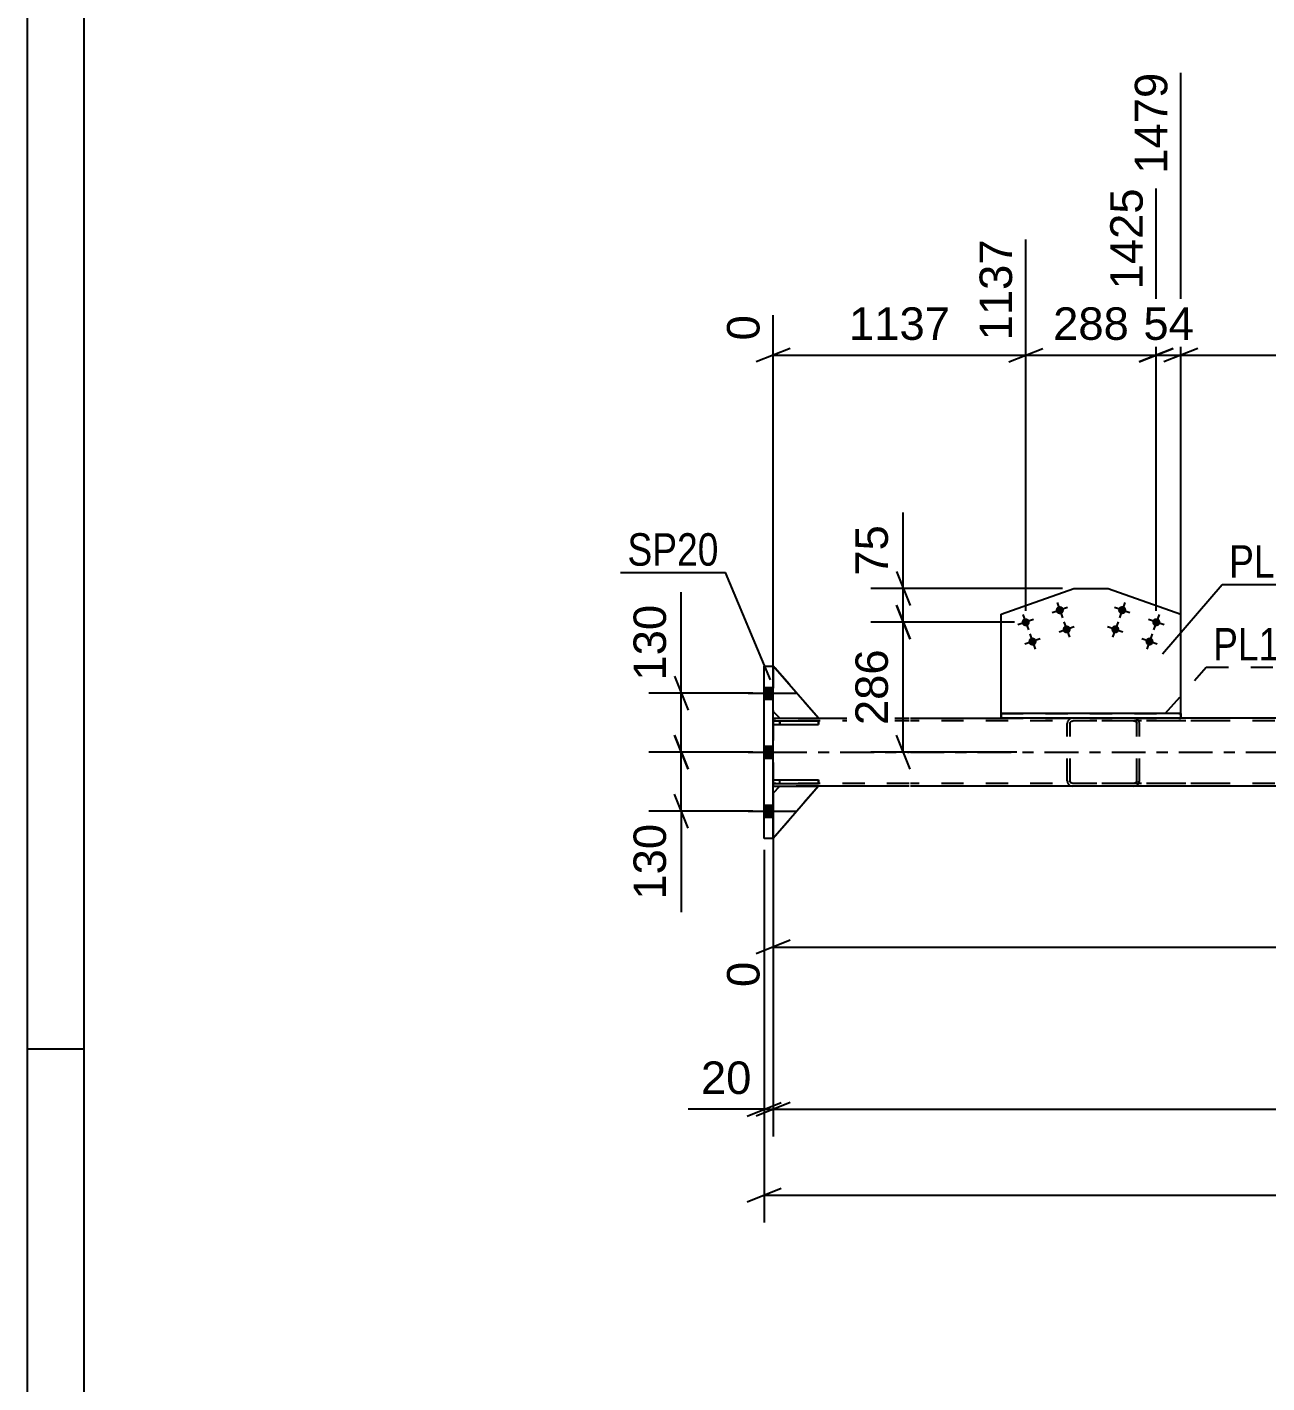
# Model space of a CAD drawing. Header units: millimetres. Extents: x -121 to 720, y -404 to 190.
# Drawn here: x -121.1 to -11.8, y -283.9 to -164.4 of the extents above; entities that cross this region are included whole.
import ezdxf

# ---------------------------------------------------------------- set-up
doc = ezdxf.new("R2010")
doc.units = ezdxf.units.MM
doc.linetypes.add('DXK_LINE_DOT2', pattern=[3.9198, 1.9599, -1.9599])
doc.linetypes.add('DXK_LINE_DOT3', pattern=[5.9187, 2.979, -0.9799, 0.9799, -0.9799])
doc.styles.add('Arial', font='ARIAL.TTF', dxfattribs={"height": 0.2})
doc.styles.add('Arial Narrow', font='ARIALN.TTF', dxfattribs={"height": 0.2})

# ---------------------------------------------------------------- blocks, each defined once
blk = doc.blocks.new('Unknown-318886794-1117')
at = {"color": 5, "linetype": 'Continuous'}
for p, q in [((-121.13, 190.49), (-121.13, -403.51)), ((-116.13, 185.49), (-116.13, -398.51)), ((-116.13, -254.51), (-121.13, -254.51))]:
    blk.add_line(p, q, dxfattribs=at)
blk = doc.blocks.new('Part-318886794-5635 - 5569')
at = {"color": 7, "linetype": 'DXK_LINE_DOT2'}
for p, q in [((-29.37, -225.61), (-29.41, -225.79)), ((-29.41, -230.83), (-29.41, -225.79)), ((-29.16, -225.79), (-29.14, -225.7)), ((-29.16, -230.83), (-29.16, -225.79)), ((-29.14, -225.7), (-29.08, -225.62)), ((-28.9, -225.31), (-29.1, -225.35)), ((-29.08, -225.62), (-29, -225.57)), ((-29, -225.57), (-28.9, -225.55)), ((-16.54, -225.31), (-28.9, -225.31)), ((-16.54, -225.55), (-28.9, -225.55)), ((-23.34, -225.35), (-23.54, -225.31)), ((-23.54, -225.55), (-23.44, -225.57)), ((-23.44, -225.57), (-23.36, -225.62)), ((-23.36, -225.62), (-23.3, -225.7)), ((-23.3, -225.7), (-23.28, -225.79)), ((-23.28, -230.83), (-23.28, -225.79)), ((-23.03, -225.79), (-23.07, -225.61)), ((-23.03, -230.83), (-23.03, -225.79)), ((-29.41, -230.83), (-29.39, -230.92)), ((-29.39, -230.92), (-29.37, -231.02)), ((-29.14, -230.92), (-29.16, -230.83)), ((-29.08, -231), (-29.14, -230.92)), ((-29.1, -231.28), (-28.9, -231.31)), ((-29, -231.05), (-29.08, -231)), ((-28.9, -231.07), (-29, -231.05)), ((-16.54, -231.07), (-28.9, -231.07)), ((-16.54, -231.31), (-28.9, -231.31)), ((-23.44, -231.05), (-23.54, -231.07)), ((-23.54, -231.31), (-23.34, -231.28)), ((-23.36, -231), (-23.44, -231.05)), ((-23.3, -230.92), (-23.36, -231)), ((-23.28, -230.83), (-23.3, -230.92)), ((-23.07, -231.02), (-23.05, -230.92)), ((-23.05, -230.92), (-23.03, -230.83))]:
    blk.add_line(p, q, dxfattribs=at)
for centre, start, end in [((-28.92, -225.81), 110.7583, 155.68), ((-23.52, -225.81), 24.32, 69.2417), ((-28.92, -230.81), 204.32, 249.2417), ((-23.52, -230.81), 290.7583, 335.68)]:
    blk.add_arc(centre, 0.496, start, end, dxfattribs=at)
blk = doc.blocks.new('Bolt-318886794-5646 - 5569')
at = {"linetype": 'Continuous'}
for points in [[(-24.22, -215.9, -1), (-24.9, -215.66, -1)], [(-24.83, -217.6, -1), (-25.5, -217.36, -1)], [(-21.21, -216.97, -1), (-21.89, -216.73, -1)], [(-21.81, -218.67, -1), (-22.49, -218.43, -1)]]:
    blk.add_hatch(color=1, dxfattribs=at).paths.add_polyline_path(points)
at = {"color": 1, "linetype": 'Continuous'}
for p, q in [((-24.32, -215.1), (-24.8, -216.46)), ((-23.89, -216.02), (-25.24, -215.54)), ((-21.31, -216.17), (-21.79, -217.53)), ((-24.49, -217.72), (-25.84, -217.24)), ((-24.92, -216.8), (-25.41, -218.16)), ((-20.87, -217.09), (-22.23, -216.61)), ((-21.47, -218.79), (-22.83, -218.31)), ((-21.91, -217.87), (-22.39, -219.23))]:
    blk.add_line(p, q, dxfattribs=at)
blk = doc.blocks.new('Bolt-318886794-5655 - 5569')
at = {"linetype": 'Continuous'}
for points in [[(-55.34, -223.63), (-55.34, -222.59), (-56.14, -222.59), (-56.14, -223.63)], [(-55.34, -223.63), (-55.34, -222.59), (-56.14, -222.59), (-56.14, -223.63)], [(-55.34, -223.63), (-55.34, -222.59), (-56.14, -222.59), (-56.14, -223.63)], [(-55.34, -228.83), (-55.34, -227.79), (-56.14, -227.79), (-56.14, -228.83)], [(-55.34, -228.83), (-55.34, -227.79), (-56.14, -227.79), (-56.14, -228.83)], [(-55.34, -234.03), (-55.34, -232.99), (-56.14, -232.99), (-56.14, -234.03)], [(-55.34, -234.03), (-55.34, -232.99), (-56.14, -232.99), (-56.14, -234.03)], [(-55.34, -234.03), (-55.34, -232.99), (-56.14, -232.99), (-56.14, -234.03)]]:
    blk.add_hatch(color=1, dxfattribs=at).paths.add_polyline_path(points)
at = {"color": 1, "linetype": 'Continuous'}
for p, q in [((-57.54, -223.11), (-53.34, -223.11)), ((-57.54, -223.11), (-53.34, -223.11)), ((-57.54, -223.11), (-53.34, -223.11)), ((-56.14, -222.59), (-55.34, -222.59)), ((-56.14, -222.59), (-55.34, -222.59)), ((-56.14, -222.59), (-55.34, -222.59)), ((-56.14, -223.63), (-55.34, -223.63)), ((-56.14, -223.63), (-55.34, -223.63)), ((-56.14, -223.63), (-55.34, -223.63)), ((-57.54, -228.31), (-53.34, -228.31)), ((-57.54, -228.31), (-53.34, -228.31)), ((-56.14, -227.79), (-55.34, -227.79)), ((-56.14, -227.79), (-55.34, -227.79)), ((-56.14, -228.83), (-55.34, -228.83)), ((-56.14, -228.83), (-55.34, -228.83)), ((-56.14, -232.99), (-55.34, -232.99)), ((-56.14, -232.99), (-55.34, -232.99)), ((-56.14, -232.99), (-55.34, -232.99)), ((-57.54, -233.51), (-53.34, -233.51)), ((-57.54, -233.51), (-53.34, -233.51)), ((-57.54, -233.51), (-53.34, -233.51)), ((-56.14, -234.03), (-55.34, -234.03)), ((-56.14, -234.03), (-55.34, -234.03)), ((-56.14, -234.03), (-55.34, -234.03))]:
    blk.add_line(p, q, dxfattribs=at)
blk = doc.blocks.new('Part-318886794-5727 - 5569')
at = {"color": 2, "linetype": 'Continuous'}
for p, q in [((-55.34, -230.75), (-55.34, -230.75)), ((-55.34, -230.75), (-51.34, -230.75)), ((-55.34, -230.75), (-55.34, -231.07)), ((-51.34, -230.75), (-51.34, -231.07)), ((-55.34, -231.07), (-55.34, -231.07)), ((-55.34, -231.07), (-51.34, -231.07))]:
    blk.add_line(p, q, dxfattribs=at)
at = {"color": 7, "linetype": 'DXK_LINE_DOT2'}
for p, q in [((-55.34, -231.07), (-55.34, -230.75)), ((-54.74, -231.07), (-54.74, -230.75))]:
    blk.add_line(p, q, dxfattribs=at)
blk = doc.blocks.new('Part-318886794-5724 - 5569')
at = {"color": 2, "linetype": 'Continuous'}
for p, q in [((-51.34, -225.31), (-55.34, -220.71)), ((-55.34, -224.71), (-54.74, -225.31)), ((-54.74, -225.31), (-51.34, -225.31))]:
    blk.add_line(p, q, dxfattribs=at)
at = {"color": 7, "linetype": 'DXK_LINE_DOT2'}
blk.add_line((-55.34, -224.71), (-55.34, -220.71), dxfattribs=at)
blk = doc.blocks.new('Bolt-318886794-5645 - 5569')
at = {"linetype": 'Continuous'}
for points in [[(-29.72, -215.66, -1), (-30.4, -215.9, -1)], [(-32.73, -216.73, -1), (-33.41, -216.97, -1)], [(-29.12, -217.36, -1), (-29.79, -217.6, -1)], [(-32.13, -218.43, -1), (-32.81, -218.67, -1)]]:
    blk.add_hatch(color=1, dxfattribs=at).paths.add_polyline_path(points)
at = {"color": 1, "linetype": 'Continuous'}
for p, q in [((-30.3, -215.1), (-29.82, -216.46)), ((-33.31, -216.17), (-32.83, -217.53)), ((-29.38, -215.54), (-30.74, -216.02)), ((-32.39, -216.61), (-33.75, -217.09)), ((-28.78, -217.24), (-30.13, -217.72)), ((-29.7, -216.8), (-29.21, -218.16)), ((-31.79, -218.31), (-33.15, -218.79)), ((-32.71, -217.87), (-32.23, -219.23))]:
    blk.add_line(p, q, dxfattribs=at)
blk = doc.blocks.new('Part-318886794-5634 - 5569')
at = {"color": 2, "linetype": 'Continuous'}
for p, q in [((-55.34, -225.31), (-54.74, -225.31)), ((-51.34, -225.31), (-43.34, -225.31)), ((-43.24, -225.31), (-35.24, -225.31)), ((46.52, -225.31), (-19.38, -225.31)), ((-55.34, -231.31), (-54.74, -231.31)), ((-43.34, -231.31), (-51.34, -231.31)), ((54.84, -231.31), (-43.24, -231.31))]:
    blk.add_line(p, q, dxfattribs=at)
at = {"color": 7, "linetype": 'DXK_LINE_DOT2'}
for p, q in [((-55.34, -225.31), (-55.34, -231.05)), ((-55.34, -231.31), (-55.34, -225.31)), ((-55.34, -225.31), (-55.34, -225.31)), ((-43.34, -225.55), (-55.34, -225.55)), ((-54.74, -225.31), (-51.34, -225.31)), ((619.98, -225.55), (-43.24, -225.55)), ((619.98, -225.31), (-35.24, -225.31)), ((-35.24, -225.31), (-19.38, -225.31)), ((-55.34, -231.07), (-55.34, -231.05)), ((-55.34, -231.05), (-55.34, -231.31)), ((-43.34, -231.07), (-55.34, -231.07)), ((-55.34, -231.31), (-55.34, -231.31)), ((-55.34, -231.31), (-55.34, -231.31)), ((-51.34, -231.31), (-54.74, -231.31)), ((619.98, -231.07), (-43.24, -231.07))]:
    blk.add_line(p, q, dxfattribs=at)
at = {"color": 7, "linetype": 'DXK_LINE_DOT3'}
for p, q in [((-55.34, -228.31), (-43.34, -228.31)), ((-43.24, -228.31), (619.98, -228.31))]:
    blk.add_line(p, q, dxfattribs=at)
blk = doc.blocks.new('Part-318886794-5644 - 5569')
at = {"color": 2, "linetype": 'Continuous'}
for p, q in [((-19.38, -224.91), (-35.24, -224.91)), ((-35.24, -225.31), (-35.24, -224.91)), ((-35.24, -224.91), (-35.24, -224.91)), ((-19.38, -225.31), (-35.24, -225.31)), ((-35.24, -225.31), (-35.24, -225.31)), ((-19.38, -224.91), (-19.38, -225.31)), ((-19.38, -224.91), (-19.38, -224.91)), ((-19.38, -225.31), (-19.38, -225.31))]:
    blk.add_line(p, q, dxfattribs=at)
at = {"color": 7, "linetype": 'DXK_LINE_DOT2'}
for p, q in [((-19.38, -224.91), (-35.24, -224.91)), ((-35.24, -224.91), (-35.24, -225.31)), ((-19.38, -225.31), (-35.24, -225.31)), ((-19.38, -225.31), (-19.38, -224.91))]:
    blk.add_line(p, q, dxfattribs=at)
blk = doc.blocks.new('Part-318886794-5697 - 5569')
at = {"color": 2, "linetype": 'Continuous'}
for p, q in [((-35.24, -216.13), (-28.83, -213.86)), ((-28.83, -213.86), (-25.79, -213.86)), ((-25.79, -213.86), (-19.38, -216.13)), ((-35.24, -224.91), (-35.24, -216.13)), ((-19.38, -224.91), (-19.38, -216.13))]:
    blk.add_line(p, q, dxfattribs=at)
at = {"color": 7, "linetype": 'DXK_LINE_DOT2'}
blk.add_line((-35.24, -224.91), (-19.38, -224.91), dxfattribs=at)
blk = doc.blocks.new('Part-318886794-5725 - 5569')
at = {"color": 7, "linetype": 'DXK_LINE_DOT2'}
for p, q in [((-55.34, -230.75), (-51.34, -230.75)), ((-55.34, -231.07), (-55.34, -230.75)), ((-55.34, -230.75), (-55.34, -231.07)), ((-54.74, -231.07), (-54.74, -230.75)), ((-51.34, -231.07), (-51.34, -230.75)), ((-55.34, -231.07), (-51.34, -231.07))]:
    blk.add_line(p, q, dxfattribs=at)
blk = doc.blocks.new('Part-318886794-5767 - 5569')
at = {"color": 2, "linetype": 'Continuous'}
for p, q in [((-56.14, -220.71), (-56.14, -220.71)), ((-56.14, -220.71), (-55.34, -220.71)), ((-56.14, -235.91), (-56.14, -220.71)), ((-55.34, -235.91), (-55.34, -220.71)), ((-56.14, -235.91), (-56.14, -235.91)), ((-55.34, -235.91), (-56.14, -235.91)), ((-55.34, -235.91), (-55.34, -235.91))]:
    blk.add_line(p, q, dxfattribs=at)
at = {"color": 7, "linetype": 'DXK_LINE_DOT2'}
for p, q in [((-56.14, -235.91), (-56.14, -220.71)), ((-55.34, -235.91), (-55.34, -220.71))]:
    blk.add_line(p, q, dxfattribs=at)
blk = doc.blocks.new('Part-318886794-5776 - 5569')
at = {"color": 2, "linetype": 'Continuous'}
for p, q in [((-55.34, -225.55), (-55.34, -225.55)), ((-55.34, -225.55), (-51.34, -225.55)), ((-55.34, -225.55), (-55.34, -225.87)), ((-55.34, -225.87), (-55.34, -225.87)), ((-55.34, -225.87), (-51.34, -225.87)), ((-51.34, -225.55), (-51.34, -225.87))]:
    blk.add_line(p, q, dxfattribs=at)
at = {"color": 7, "linetype": 'DXK_LINE_DOT2'}
for p, q in [((-55.34, -225.87), (-55.34, -225.55)), ((-54.74, -225.87), (-54.74, -225.55))]:
    blk.add_line(p, q, dxfattribs=at)
blk = doc.blocks.new('Part-318886794-5807 - 5569')
at = {"color": 7, "linetype": 'DXK_LINE_DOT2'}
for p, q in [((-55.34, -225.55), (-51.34, -225.55)), ((-55.34, -225.55), (-55.34, -225.87)), ((-55.34, -225.87), (-55.34, -225.55)), ((-55.34, -225.87), (-51.34, -225.87)), ((-54.74, -225.55), (-54.74, -225.87)), ((-51.34, -225.87), (-51.34, -225.55))]:
    blk.add_line(p, q, dxfattribs=at)
blk = doc.blocks.new('Part-318886794-5846 - 5569')
at = {"color": 7, "linetype": 'DXK_LINE_DOT2'}
for p, q in [((-55.34, -231.91), (-54.74, -231.31)), ((-51.34, -231.31), (-55.34, -235.91)), ((-55.34, -235.91), (-55.34, -231.91)), ((-54.74, -231.31), (-51.34, -231.31))]:
    blk.add_line(p, q, dxfattribs=at)
blk = doc.blocks.new('Part-318886794-5848 - 5569')
at = {"color": 7, "linetype": 'DXK_LINE_DOT2'}
for p, q in [((-51.34, -225.31), (-55.34, -220.71)), ((-55.34, -220.71), (-55.34, -224.71)), ((-55.34, -224.71), (-54.74, -225.31)), ((-54.74, -225.31), (-51.34, -225.31))]:
    blk.add_line(p, q, dxfattribs=at)
blk = doc.blocks.new('Part-318886794-5850 - 5569')
at = {"color": 2, "linetype": 'Continuous'}
for p, q in [((-55.34, -231.91), (-54.74, -231.31)), ((-51.34, -231.31), (-55.34, -235.91)), ((-54.74, -231.31), (-51.34, -231.31))]:
    blk.add_line(p, q, dxfattribs=at)
at = {"color": 7, "linetype": 'DXK_LINE_DOT2'}
blk.add_line((-55.34, -231.91), (-55.34, -235.91), dxfattribs=at)
blk = doc.blocks.new('StraightDimension-318886794-6474 - 5569')
at = {"color": 7, "linetype": 'Continuous'}
for p, q in [((-55.34, -236.91), (-55.34, -262.2)), ((-53.84, -259.2), (-56.84, -260.4)), ((-55.34, -259.8), (619.98, -259.8))]:
    blk.add_line(p, q, dxfattribs=at)
blk = doc.blocks.new('StraightDimension-318886794-6107 - 5569')
at = {"color": 7, "linetype": 'Continuous'}
for p, q in [((-63.44, -223.11), (-63.44, -214.19)), ((-63.44, -223.11), (-63.44, -214.19)), ((-64.04, -221.61), (-62.84, -224.61)), ((-57.14, -223.11), (-66.29, -223.11)), ((-63.44, -228.31), (-63.44, -223.11)), ((-62.84, -229.81), (-64.04, -226.81)), ((-57.14, -228.31), (-66.29, -228.31))]:
    blk.add_line(p, q, dxfattribs=at)
at = {"color": 0}
blk.add_wipeout([(-64.19, -214.72), (-68.39, -214.72), (-68.39, -222.59), (-64.19, -222.59)], dxfattribs=at)
at = {"color": 3, "style": 'Arial'}
blk.add_text('130', height=2.865, rotation=90.0002, dxfattribs=at).set_placement((-64.79, -221.99))
blk = doc.blocks.new('StraightDimension-318886794-6399 - 5569')
at = {"color": 7, "linetype": 'Continuous'}
for p, q in [((-44.47, -215.35), (-43.27, -218.35)), ((-34.07, -216.85), (-46.72, -216.85)), ((-43.87, -228.31), (-43.87, -216.85)), ((-43.27, -229.81), (-44.47, -226.81)), ((-33.84, -228.31), (-46.72, -228.31))]:
    blk.add_line(p, q, dxfattribs=at)
at = {"color": 0}
blk.add_wipeout([(-44.62, -218.65), (-48.82, -218.65), (-48.82, -226.52), (-44.62, -226.52)], dxfattribs=at)
at = {"color": 3, "style": 'Arial'}
blk.add_text('286', height=2.865, rotation=90.0002, dxfattribs=at).set_placement((-45.22, -225.92))
blk = doc.blocks.new('StraightDimension-318886794-6099 - 5569')
at = {"color": 7, "linetype": 'Continuous'}
for p, q in [((-64.04, -226.81), (-62.84, -229.81)), ((-57.14, -228.31), (-66.29, -228.31)), ((-63.44, -233.51), (-63.44, -228.31)), ((-62.84, -235.01), (-64.04, -232.01)), ((-57.14, -233.51), (-66.29, -233.51)), ((-63.44, -233.51), (-63.44, -242.43)), ((-63.44, -233.51), (-63.44, -242.43))]:
    blk.add_line(p, q, dxfattribs=at)
at = {"color": 0}
blk.add_wipeout([(-64.19, -234.04), (-68.39, -234.04), (-68.39, -241.91), (-64.19, -241.91)], dxfattribs=at)
at = {"color": 3, "style": 'Arial'}
blk.add_text('130', height=2.865, rotation=90.0002, dxfattribs=at).set_placement((-64.79, -241.31))
blk = doc.blocks.new('StraightDimension-318886794-6496 - 5569')
at = {"color": 7, "linetype": 'Continuous'}
for p, q in [((-56.14, -236.91), (-56.14, -262.2)), ((-55.34, -236.91), (-55.34, -262.2)), ((-57.64, -260.4), (-54.64, -259.2)), ((-53.84, -259.2), (-56.84, -260.4)), ((-56.14, -259.8), (-62.83, -259.8)), ((-56.14, -259.8), (-62.83, -259.8)), ((-56.14, -259.8), (-55.34, -259.8))]:
    blk.add_line(p, q, dxfattribs=at)
at = {"color": 0}
blk.add_wipeout([(-56.66, -259.05), (-56.66, -254.85), (-62.31, -254.85), (-62.31, -259.05)], dxfattribs=at)
at = {"color": 3, "style": 'Arial'}
blk.add_text('20', height=2.865, dxfattribs=at).set_placement((-61.71, -258.45))
blk = doc.blocks.new('StraightDimension-318886794-6149 - 5569')
at = {"color": 7, "linetype": 'Continuous'}
for p, q in [((-55.34, -232.31), (-55.34, -249.02)), ((-53.84, -244.9), (-56.84, -246.1)), ((-55.34, -245.5), (55.64, -245.5))]:
    blk.add_line(p, q, dxfattribs=at)
at = {"color": 0, "linetype": 'Continuous'}
blk.add_wipeout([(-55.94, -246.2), (-60.14, -246.2), (-60.14, -249.62), (-55.94, -249.62)], dxfattribs=at)
at = {"color": 3, "linetype": 'Continuous', "style": 'Arial'}
blk.add_text('0', height=2.87, rotation=90.0002, dxfattribs=at).set_placement((-56.54, -249.02))
blk = doc.blocks.new('StraightDimension-318886794-6159 - 5569')
at = {"color": 7, "linetype": 'Continuous'}
for p, q in [((-56.14, -236.91), (-56.14, -269.79)), ((-54.64, -266.79), (-57.64, -267.99)), ((-56.14, -267.39), (620.78, -267.39))]:
    blk.add_line(p, q, dxfattribs=at)
blk = doc.blocks.new('StraightDimension-318886794-6225 - 5569')
at = {"color": 7, "linetype": 'Continuous'}
for p, q in [((-33.07, -215.85), (-33.07, -183.09)), ((-55.34, -224.31), (-55.34, -189.76)), ((-53.84, -192.69), (-56.84, -193.89)), ((-55.34, -193.29), (-33.07, -193.29)), ((-34.57, -193.89), (-31.57, -192.69))]:
    blk.add_line(p, q, dxfattribs=at)
at = {"color": 0}
blk.add_wipeout([(-39.16, -192.54), (-39.16, -188.34), (-49.25, -188.34), (-49.25, -192.54)], dxfattribs=at)
at = {"color": 3, "style": 'Arial'}
blk.add_text('1137', height=2.865, dxfattribs=at).set_placement((-48.65, -191.94))
at = {"color": 0, "linetype": 'Continuous'}
for points in [[(-33.67, -182.49), (-37.87, -182.49), (-37.87, -192.59), (-33.67, -192.59)], [(-55.94, -189.16), (-60.14, -189.16), (-60.14, -192.59), (-55.94, -192.59)]]:
    blk.add_wipeout(points, dxfattribs=at)
at = {"color": 3, "linetype": 'Continuous', "style": 'Arial'}
for s, height, p in [('1137', 2.865, (-34.27, -191.99)), ('0', 2.87, (-56.54, -191.99))]:
    blk.add_text(s, height=height, rotation=90.0002, dxfattribs=at).set_placement(p)
blk = doc.blocks.new('StraightDimension-318886794-6233 - 5569')
at = {"color": 7, "linetype": 'Continuous'}
for p, q in [((-21.55, -215.85), (-21.55, -178.59)), ((-33.07, -215.85), (-33.07, -183.09)), ((-34.57, -193.89), (-31.57, -192.69)), ((-33.07, -193.29), (-21.55, -193.29)), ((-20.05, -192.69), (-23.05, -193.89))]:
    blk.add_line(p, q, dxfattribs=at)
at = {"color": 0}
blk.add_wipeout([(-23.38, -192.54), (-23.38, -188.34), (-31.25, -188.34), (-31.25, -192.54)], dxfattribs=at)
at = {"color": 3, "style": 'Arial'}
blk.add_text('288', height=2.865, dxfattribs=at).set_placement((-30.65, -191.94))
at = {"color": 0, "linetype": 'Continuous'}
blk.add_wipeout([(-22.15, -177.99), (-26.35, -177.99), (-26.35, -188.09), (-22.15, -188.09)], dxfattribs=at)
at = {"color": 3, "linetype": 'Continuous', "style": 'Arial'}
blk.add_text('1425', height=2.865, rotation=90.0002, dxfattribs=at).set_placement((-22.75, -187.49))
blk = doc.blocks.new('StraightDimension-318886794-6255 - 5569')
at = {"color": 7, "linetype": 'Continuous'}
for p, q in [((-19.38, -223.91), (-19.38, -168.39)), ((48.69, -206.34), (48.69, -183.09)), ((-17.88, -192.69), (-20.88, -193.89)), ((-19.38, -193.29), (48.69, -193.29)), ((47.19, -193.89), (50.19, -192.69))]:
    blk.add_line(p, q, dxfattribs=at)
at = {"color": 0}
blk.add_wipeout([(19.7, -192.54), (19.7, -188.34), (9.6, -188.34), (9.6, -192.54)], dxfattribs=at)
at = {"color": 3, "style": 'Arial'}
blk.add_text('1702', height=2.865, dxfattribs=at).set_placement((10.2, -191.94))
at = {"color": 0, "linetype": 'Continuous'}
blk.add_wipeout([(48.09, -182.49), (43.89, -182.49), (43.89, -192.59), (48.09, -192.59)], dxfattribs=at)
at = {"color": 3, "linetype": 'Continuous', "style": 'Arial'}
blk.add_text('3181', height=2.865, rotation=90.0002, dxfattribs=at).set_placement((47.49, -191.99))
blk = doc.blocks.new('StraightDimension-318886794-6271 - 5569')
at = {"color": 7, "linetype": 'Continuous'}
for p, q in [((-19.38, -223.91), (-19.38, -168.39)), ((-21.55, -215.85), (-21.55, -178.59)), ((-23.05, -193.89), (-20.05, -192.69)), ((-21.55, -193.29), (-19.38, -193.29)), ((-17.88, -192.69), (-20.88, -193.89))]:
    blk.add_line(p, q, dxfattribs=at)
at = {"color": 0, "linetype": 'Continuous'}
blk.add_wipeout([(-19.98, -167.79), (-24.18, -167.79), (-24.18, -177.89), (-19.98, -177.89)], dxfattribs=at)
at = {"color": 3, "linetype": 'Continuous', "style": 'Arial'}
blk.add_text('1479', height=2.865, rotation=90.0002, dxfattribs=at).set_placement((-20.58, -177.29))
at = {"color": 0}
blk.add_wipeout([(-17.64, -192.54), (-17.64, -188.34), (-23.29, -188.34), (-23.29, -192.54)], dxfattribs=at)
at = {"color": 3, "style": 'Arial'}
blk.add_text('54', height=2.865, dxfattribs=at).set_placement((-22.69, -191.94))
blk = doc.blocks.new('StraightDimension-318886794-6389 - 5569')
at = {"color": 7, "linetype": 'Continuous'}
for p, q in [((-43.87, -213.86), (-43.87, -207.16)), ((-43.87, -213.86), (-43.87, -207.16)), ((-44.47, -212.36), (-43.27, -215.36)), ((-29.83, -213.86), (-46.72, -213.86)), ((-43.87, -216.85), (-43.87, -213.86)), ((-43.27, -218.35), (-44.47, -215.35)), ((-34.07, -216.85), (-46.72, -216.85))]:
    blk.add_line(p, q, dxfattribs=at)
at = {"color": 0}
blk.add_wipeout([(-44.62, -207.69), (-48.82, -207.69), (-48.82, -213.34), (-44.62, -213.34)], dxfattribs=at)
at = {"color": 3, "style": 'Arial'}
blk.add_text('75', height=2.865, rotation=90.0002, dxfattribs=at).set_placement((-45.22, -212.74))
blk = doc.blocks.new('Mark-318886794-5640 - 5569')
at = {"color": 30, "linetype": 'DXK_LINE_DOT2'}
for p, q in [((-20.78, -224.91), (-17.14, -220.82)), ((-17.14, -220.82), (-6.44, -220.82))]:
    blk.add_line(p, q, dxfattribs=at)
at = {"color": 0}
blk.add_wipeout([(-7.04, -220.22), (-7.04, -217.22), (-16.54, -217.22), (-16.54, -220.22)], dxfattribs=at)
blk.add_wipeout([(-7.04, -220.22), (-7.04, -217.22), (-16.54, -217.22), (-16.54, -220.22)], dxfattribs=at)
at = {"color": 3, "style": 'Arial Narrow'}
blk.add_text('PL197', height=2.863, dxfattribs=at).set_placement((-16.54, -220.22))
blk = doc.blocks.new('Mark-318886794-5693 - 5569')
at = {"color": 30, "linetype": 'Continuous'}
for p, q in [((-20.99, -219.64), (-15.73, -213.52)), ((-15.73, -213.52), (-5.03, -213.52))]:
    blk.add_line(p, q, dxfattribs=at)
at = {"color": 0}
blk.add_wipeout([(-5.63, -212.92), (-5.63, -209.92), (-15.13, -209.92), (-15.13, -212.92)], dxfattribs=at)
blk.add_wipeout([(-5.63, -212.92), (-5.63, -209.92), (-15.13, -209.92), (-15.13, -212.92)], dxfattribs=at)
at = {"color": 3, "style": 'Arial Narrow'}
blk.add_text('PL196', height=2.863, dxfattribs=at).set_placement((-15.13, -212.92))
blk = doc.blocks.new('Mark-318886794-5763 - 5569')
at = {"color": 30, "linetype": 'Continuous'}
for p in [(-68.79, -212.46), (-55.57, -221.92)]:
    blk.add_line(p, (-59.55, -212.46), dxfattribs=at)
at = {"color": 0}
blk.add_wipeout([(-60.15, -211.86), (-60.15, -208.86), (-68.19, -208.86), (-68.19, -211.86)], dxfattribs=at)
blk.add_wipeout([(-60.15, -211.86), (-60.15, -208.86), (-68.19, -208.86), (-68.19, -211.86)], dxfattribs=at)
at = {"color": 3, "style": 'Arial Narrow'}
blk.add_text('SP20', height=2.863, dxfattribs=at).set_placement((-68.19, -211.86))

msp = doc.modelspace()

# ---------------------------------------------------------------- block references
for name in ['Unknown-318886794-1117', 'Part-318886794-5697 - 5569', 'Bolt-318886794-5645 - 5569', 'Bolt-318886794-5646 - 5569', 'Part-318886794-5767 - 5569', 'Part-318886794-5724 - 5569', 'Part-318886794-5848 - 5569', 'Bolt-318886794-5655 - 5569', 'Part-318886794-5634 - 5569', 'Part-318886794-5776 - 5569', 'Part-318886794-5807 - 5569', 'Part-318886794-5644 - 5569', 'Part-318886794-5635 - 5569', 'Part-318886794-5727 - 5569', 'Part-318886794-5725 - 5569', 'Part-318886794-5846 - 5569', 'Part-318886794-5850 - 5569']:
    msp.add_blockref(name, (0, 0))

# ---------------------------------------------------------------- next in the draw order: block references
for name in ['StraightDimension-318886794-6107 - 5569', 'StraightDimension-318886794-6399 - 5569', 'StraightDimension-318886794-6474 - 5569']:
    msp.add_blockref(name, (0, 0))

# ---------------------------------------------------------------- next in the draw order: block references
for name in ['StraightDimension-318886794-6225 - 5569', 'StraightDimension-318886794-6099 - 5569']:
    msp.add_blockref(name, (0, 0))

# ---------------------------------------------------------------- next in the draw order: block references
for name in ['StraightDimension-318886794-6233 - 5569', 'Mark-318886794-5763 - 5569', 'StraightDimension-318886794-6496 - 5569']:
    msp.add_blockref(name, (0, 0))

# ---------------------------------------------------------------- next in the draw order: block references
for name in ['StraightDimension-318886794-6255 - 5569', 'StraightDimension-318886794-6389 - 5569', 'StraightDimension-318886794-6149 - 5569']:
    msp.add_blockref(name, (0, 0))

# ---------------------------------------------------------------- next in the draw order: block references
for name in ['StraightDimension-318886794-6271 - 5569', 'StraightDimension-318886794-6159 - 5569']:
    msp.add_blockref(name, (0, 0))

# ---------------------------------------------------------------- next in the draw order: block references
msp.add_blockref('Mark-318886794-5640 - 5569', (0, 0))

# ---------------------------------------------------------------- next in the draw order: block references
msp.add_blockref('Mark-318886794-5693 - 5569', (0, 0))

doc.saveas('drawing.dxf')
